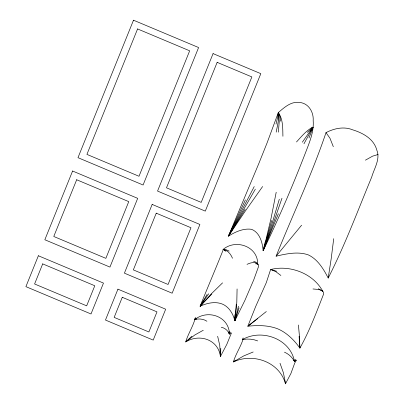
<?xml version="1.0" encoding="UTF-8"?>
<svg xmlns="http://www.w3.org/2000/svg" width="404" height="404" viewBox="0 0 404 404"><rect width="100%" height="100%" fill="white"/><g stroke="black" fill="none" stroke-linecap="round" stroke-linejoin="round"><path stroke-width="0.61" d="M282.916 136.264C282.699 128.341 283.189 119.347 278.311 112.6C284.138 107.575 290.981 101.278 299.283 102.424C308.545 103.05 313.792 112.07 313.186 120.665C313.868 129.467 311.151 137.956 308.065 146.076C294.501 181.537 279.709 216.549 263.145 250.717C262.469 242.587 259.838 232.573 251.566 229.315C243.385 228.103 235.259 231.921 228.422 236.138L258.954 163.196L267.029 143.041L278.311 112.6L278.467 113.044M236.264 304.318L234.845 320.786C233.194 313.908 229.083 306.878 222.341 304.066C215.17 301.167 206.944 303.091 200.126 306.207C207.58 287.547 216.297 267.286 223.311 249.536A159.827 24.028 -84 0 1 223.973 249.728L225.846 251.303M234.956 318.948L234.997 318.089M243.127 339.082C240.673 346.9 235.734 353.929 233.401 361.934C253.091 352.546 279.598 361.974 285.482 383.8L290.89 373.549L294.763 362.984L296.273 360.373L294.935 359.398M220.539 355.071L220.776 348.324M230.997 332.901L231.335 332.992L231.214 333.537L226.811 344.334L220.427 356.485C218.221 339.39 199.379 333.441 185.709 341.91C188.173 333.578 193.284 326.169 195.329 317.796M333.714 238.703L331.199 258.676L328.2 278.033C323.559 269.044 317.736 259.328 308.328 254.894C298.011 251.253 286.547 253.762 276.119 256.166C292.627 214.913 311.802 174.77 326.008 132.628C334.103 128.391 343.915 126.215 352.672 129.83C362.949 132.966 373.811 138.865 376.796 150.056C380.573 159.141 374.114 168.534 371.71 177.048C357.676 210.903 344.91 245.339 328.2 278.033M235.482 316.186L236.81 302.172L237.082 288.961M278.351 132.143L279.26 121.407L278.785 114.256M235.042 319.448L234.845 320.786L244.834 300.531L253.813 279.669L258.419 266.892L258.58 264.585L257.5 263.837M276.2 192.248L271.064 218.296L265.221 242.804M276.2 132.133C277.336 125.735 279.361 119.145 278.311 112.6L277.679 117.135L276.018 124.089M238.466 306.277L236.027 316.357M229.265 333.719L229.149 333.325L229.457 334.133L230.846 332.977M271.771 220.448L263.837 248.43M263.756 248.42L263.145 250.717L278.381 213.716M235.194 319.493L234.845 320.786L235.274 319.544M279.31 199.233L271.69 224.791L263.145 250.717L272.554 225.538L281.972 198.238M239.072 307.924L235.593 318.615M257.651 340.905L254.353 339.84L250.51 339.178L246.748 339.087L242.43 339.577L243.122 337.931M195.309 317.827L194.738 319.554L195.667 319.266L195.243 319.433M308.984 137.931L312.211 129.83L313.034 127.179L312.666 127.305M245.415 199.874L228.422 236.138L244.768 211.827L262.61 186.542M254.212 186.582L228.422 236.138L255.323 189.158M303.959 143.789L313.034 127.179L312.782 127.452M200.793 305.065L200.126 306.207L211.807 294.046M201.288 304.212L207.055 294.481M229.679 234.088L245.122 209.257M302.338 142.213L312.1 128.245M200.879 305.086L200.126 306.207L211.287 293.88L222.559 282.866M202.712 302.369L208.696 293.779M276.119 256.166L301.596 225.22M296.506 141.971C301.147 136.85 305.671 131.295 311.691 127.735M307.343 132.361L312.731 127.356M294.006 360.499L294.511 361.444L296.238 360.151M186.754 340.89L191.905 336.199M201.49 304.899L202.131 304.293M185.709 341.91L194.849 334.956L203.268 330.255M266.317 311.54L247.819 326.23C257.883 325.114 268.503 325.195 278.018 328.952C287.007 332.896 294.248 340.188 299.899 348.096C309.605 330.861 316.438 312.231 323.665 293.92C324.336 289.067 316.206 289.416 312.994 288.961M257.439 318.776L247.819 326.23L255.656 306.56L266.292 282.674L270.635 269.448L275.861 271.675L280.881 275.478M234.446 361.287L243.758 355.904L253.172 351.99M365.433 160.161L372.604 156.156L378.088 154.495M233.401 361.934L234.987 360.903L234.163 361.358M256.848 263.913L257.691 263.888M247.021 264.347C249.995 263.024 253.712 261.651 256.818 263.347M242.43 339.577C261.681 328.447 290.239 338.729 294.511 361.444M255.621 263.807L257.287 263.721M196.551 318.963L194.738 319.554C207.843 309.1 229.098 316.342 229.457 334.133L228.679 331.982M195.278 319.397C199.202 318.524 203.52 318.948 206.909 321.231M223.917 249.364L224.331 249.324M223.235 249.485L223.033 249.485C235.896 238.491 258.131 246.657 257.631 263.943M223.387 249.485C227.856 250.288 230.876 254.273 232.497 258.252M253.611 261.368L255.848 262.14L257.722 263.958M221.291 327.265C224.836 327.902 227.775 330.457 229.28 333.674L228.947 333.083M318.317 288.734L322.806 291.375C313.403 273.518 289.951 264.645 270.725 269.508L276.639 271.23M284.487 352.172C288.517 353.919 291.905 357.01 294.132 360.777L293.95 360.373L294.188 360.888M229.502 331.785L230.381 332.325M229.149 251.101L226.119 249.717L223.033 249.485L224.023 249.657L224.831 250.47M326.008 132.628L329.972 138.254L333.315 146.682M257.197 263.12L257.383 263.413M278.573 113.019L279.866 116.17L280.694 121.175M280.012 363.257L283.33 372.518L285.436 382.886M217.65 336.295L219.756 345.41L220.427 356.485M285.482 383.8L285.244 382.002L285.305 382.639M298.43 325.023L299.48 336.643L299.899 348.096L299.117 336.274M200.773 305.192A159.822 15.579 -50.7 0 1 202.606 302.475M235.002 314.484A162.59 32.638 86 0 1 234.583 317.746M235.921 314.585A159.646 25.099 -83.9 0 1 235.103 317.721M256.616 263.529A162.595 28.704 -41 0 1 257.378 263.943M257.111 263.933A159.646 14.458 -50.1 0 1 257.565 264.019M265.226 241.986A214.468 24.902 -80.4 0 1 263.772 247.586M278.437 113.145A208.227 18.301 -75.1 0 1 278.75 114.377M311.469 128.053A214.468 16.362 -54.6 0 1 312.494 127.553M310.186 131.497A208.176 5.242 -59.1 0 1 311.166 130.194M38.37 255.757L25.896 286.643L91.001 313.974L103.475 283.093L38.37 255.757M72.594 171.018L44.834 239.754L109.938 267.084L137.693 198.349L72.594 171.018M133.497 20.2L77.982 157.671L143.087 185.002L198.601 47.536L133.497 20.2M42.703 263.888L34.587 283.977L86.668 305.843L94.783 285.754L42.703 263.888M76.679 179.755L53.767 236.481L105.853 258.348L128.76 201.621L76.679 179.755M137.582 28.942L86.916 154.399L139.001 176.265L189.668 50.808L137.582 28.942M117.938 289.163L105.469 320.049L153.207 340.092L165.68 309.212L117.938 289.163M152.162 204.424L124.402 273.16L172.144 293.203L199.904 224.467L152.162 204.424M213.07 53.606L157.55 191.077L205.293 211.12L260.812 73.654L213.07 53.606M122.271 297.294L114.155 317.387L148.879 331.962L156.994 311.873L122.271 297.294M156.247 213.166L133.34 269.887L168.059 284.466L190.971 227.74L156.247 213.166M217.155 62.347L166.488 187.804L201.207 202.384L251.874 76.927L217.155 62.347M243.743 339.294L243.147 339.456L243.743 339.294"/></g></svg>
